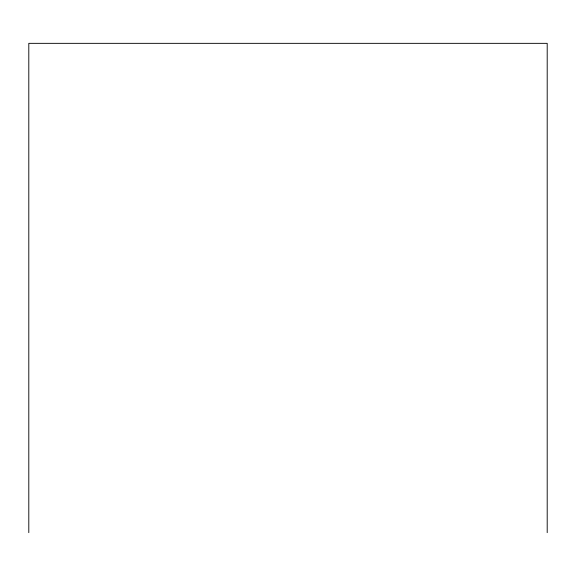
<?xml version="1.0" encoding="UTF-8"?>
<svg xmlns="http://www.w3.org/2000/svg" width="576" height="576" viewBox="0 0 576 576"><rect width="100%" height="100%" fill="white"/><g stroke="black" fill="none" stroke-linecap="round" stroke-linejoin="round"><path stroke-width="0.86" d="M547.2 532.656L547.2 43.344L28.8 43.344L28.8 532.656"/></g></svg>
